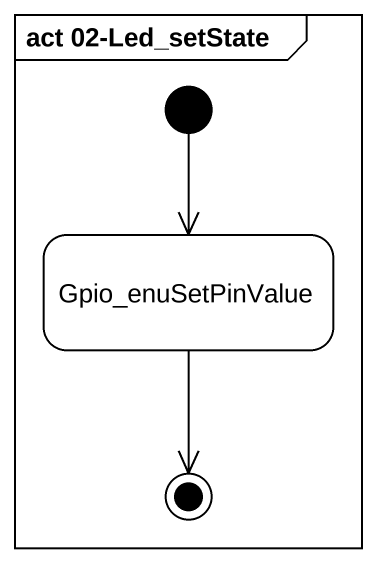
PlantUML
@startuml
mainframe act 02-Led_setState
hide empty description
state Gpio_enuSetPinValue
[*] --> Gpio_enuSetPinValue
Gpio_enuSetPinValue --> [*]
@enduml
